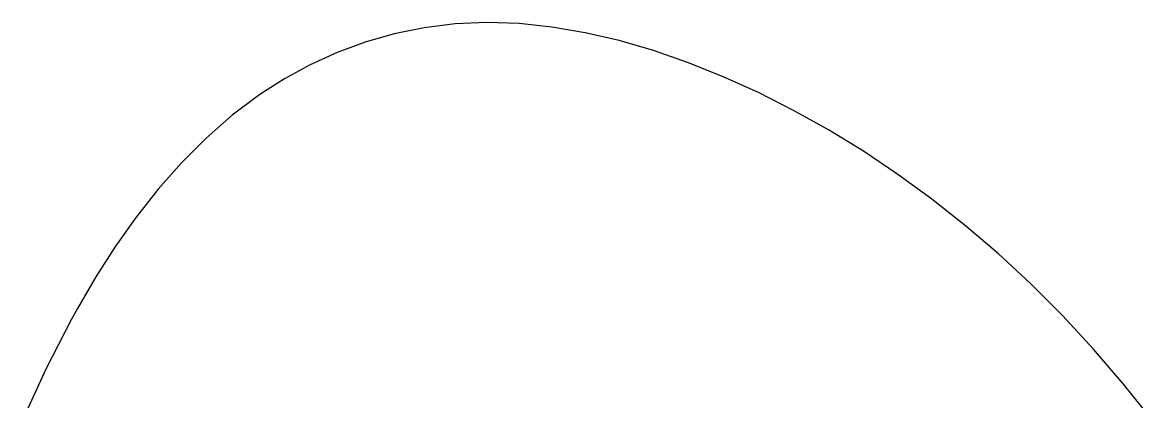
# Model space of a CAD drawing. Extents: x 0 to 420, y 0 to 297.
# Drawn here: x 196.5528 to 197.0356, y 122.5419 to 122.7039 of the extents above; entities that cross this region are included whole.
import ezdxf

# ---------------------------------------------------------------- set-up
doc = ezdxf.new("R2010")
doc.units = 0
doc.header["$LTSCALE"] = 23.1
doc.layers.add('40000_ISO', color=7, linetype='CONTINUOUS')

msp = doc.modelspace()

# ---------------------------------------------------------------- linework, layer by layer
at = {"layer": '40000_ISO', "color": 7, "linetype": 'CONTINUOUS'}
for p, q in [((196.73761, 122.70329), (196.72438, 122.70166)), ((196.75124, 122.70388), (196.73761, 122.70329)), ((196.76493, 122.70343), (196.75124, 122.70388)), ((196.77894, 122.70197), (196.76493, 122.70343)), ((196.71156, 122.69905), (196.69918, 122.69551)), ((196.72438, 122.70166), (196.71156, 122.69905)), ((196.79323, 122.69954), (196.77894, 122.70197)), ((196.80775, 122.69617), (196.79323, 122.69954)), ((196.69918, 122.69551), (196.68724, 122.6911)), ((196.82245, 122.69189), (196.80775, 122.69617)), ((196.68724, 122.6911), (196.67576, 122.68586)), ((196.83729, 122.68673), (196.82245, 122.69189)), ((196.67576, 122.68586), (196.66476, 122.67985)), ((196.85223, 122.68074), (196.83729, 122.68673)), ((196.66476, 122.67985), (196.65425, 122.67312)), ((196.86721, 122.67394), (196.85223, 122.68074)), ((196.88223, 122.66633), (196.86721, 122.67394)), ((196.65425, 122.67312), (196.64239, 122.66425)), ((196.89721, 122.65796), (196.88223, 122.66633)), ((196.64239, 122.66425), (196.63121, 122.6545)), ((196.91209, 122.64883), (196.89721, 122.65796)), ((196.63121, 122.6545), (196.62067, 122.64395)), ((196.92683, 122.63895), (196.91209, 122.64883)), ((196.62067, 122.64395), (196.61073, 122.63267)), ((196.94139, 122.62835), (196.92683, 122.63895)), ((196.61073, 122.63267), (196.60136, 122.62073)), ((196.95572, 122.61702), (196.94139, 122.62835)), ((196.60136, 122.62073), (196.59251, 122.6082)), ((196.96977, 122.60498), (196.95572, 122.61702)), ((196.59251, 122.6082), (196.58415, 122.59514)), ((196.98349, 122.59225), (196.96977, 122.60498)), ((196.58415, 122.59514), (196.57624, 122.58164)), ((196.99713, 122.57855), (196.98349, 122.59225)), ((196.57624, 122.58164), (196.57355, 122.57678)), ((197.01037, 122.5642), (196.99713, 122.57855)), ((196.57355, 122.57678), (196.56274, 122.5557)), ((197.02319, 122.54927), (197.01037, 122.5642)), ((196.56274, 122.5557), (196.55281, 122.53383)), ((197.03557, 122.53383), (197.02319, 122.54927))]:
    msp.add_line(p, q, dxfattribs=at)

doc.saveas('drawing.dxf')
